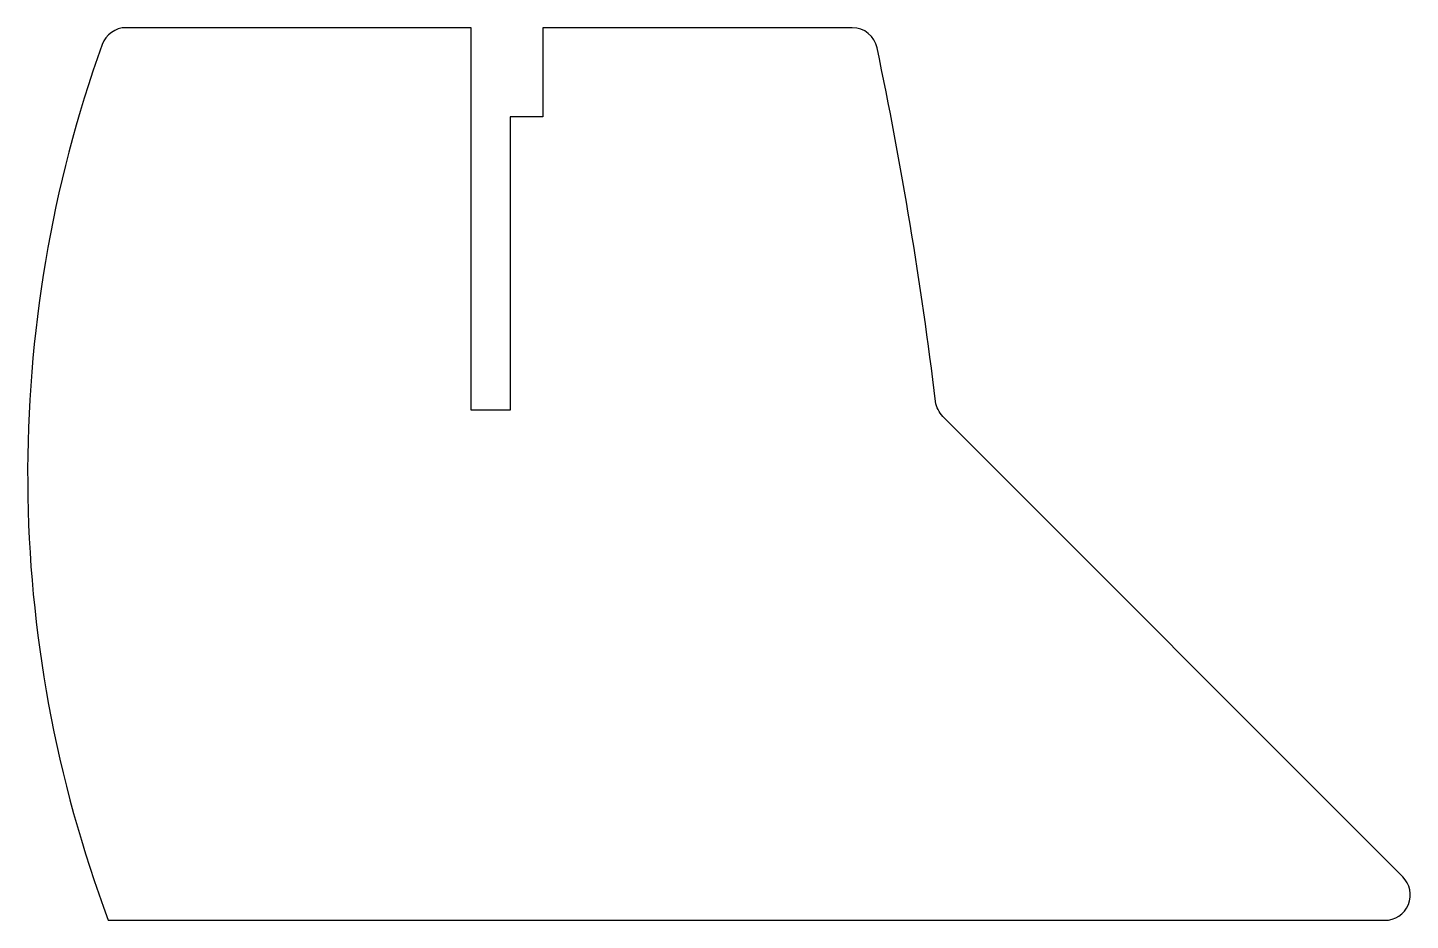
# Model space of a CAD drawing. Header units: millimetres. Extents: x -6 to 102, y -154 to -84.
import ezdxf

# ---------------------------------------------------------------- set-up
doc = ezdxf.new("R2010")
doc.units = ezdxf.units.MM
doc.layers.get('0').update_dxf_attribs({"linetype": 'CONTINUOUS'})

msp = doc.modelspace()

# ---------------------------------------------------------------- linework, layer by layer
msp.add_lwpolyline([(100.3, -154.46, 0.668179), (101.71, -151.05), (65.62, -114.95, -0.167444), (65.05, -113.78, 0.020987), (60.46, -86.05, 0.355167), (58.51, -84.46), (34.22, -84.46), (34.22, -91.46), (31.66, -91.46), (31.66, -114.46), (28.6, -114.46), (28.6, -84.46), (1.53, -84.46, 0.316844), (-0.36, -85.79, 0.177071), (0.13, -154.46)], format="xyb", close=True)

doc.saveas('drawing.dxf')
